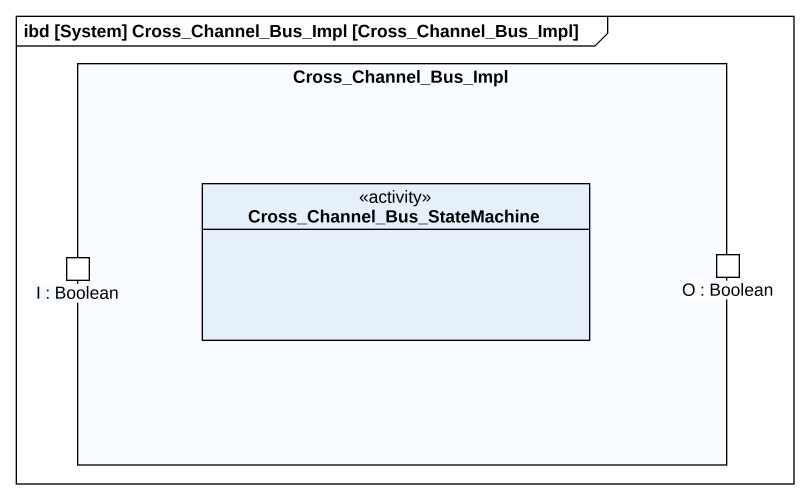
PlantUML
@startuml
mainframe ibd [System] Cross_Channel_Bus_Impl [Cross_Channel_Bus_Impl]
allowmixing
hide circle
hide empty members
rectangle Cross_Channel_Bus_Impl {
  class "Cross_Channel_Bus_StateMachine" as Cross_Channel_Bus <<activity>>
  port "I : Boolean" as I
  port "O : Boolean" as O_
}
@enduml
